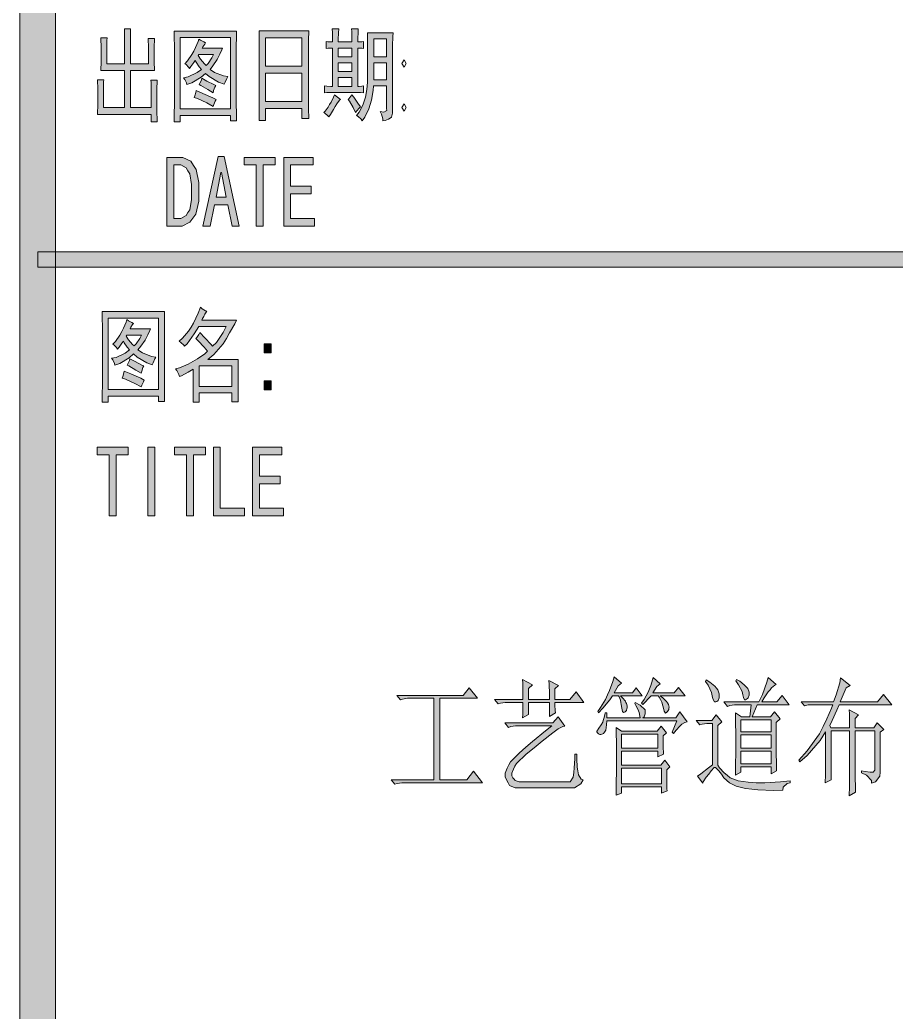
# Model space of a CAD drawing. Header units: millimetres. Extents: x 210 to 63265, y -7201 to 22496.
# Drawn here: x 60238 to 61464, y -5813 to -4425 of the extents above; entities that cross this region are included whole.
import ezdxf

# ---------------------------------------------------------------- set-up
doc = ezdxf.new("R2010")
doc.units = ezdxf.units.MM

msp = doc.modelspace()

# ---------------------------------------------------------------- hatches: boundary and pattern name
h = msp.add_hatch(color=0)
h.dxf.hatch_style = 2
h.paths.add_polyline_path([(60288.1, -6701.3), (60238.2, -6701.3), (60238.2, 21996), (60288.1, 21996)])
h = msp.add_hatch(color=0)
h.dxf.hatch_style = 2
h.paths.add_polyline_path([(60360.2, -4450.1), (60360, -4453.7), (60359.8, -4460.5), (60359.8, -4463.6), (60359.8, -4486.1), (60384.7, -4486.1), (60384.7, -4453), (60384.7, -4449.1), (60384.5, -4441.2), (60384.3, -4437.1), (60393.1, -4437.1), (60392.9, -4440.5), (60392.7, -4448.4), (60392.7, -4453), (60392.7, -4486.1), (60418.1, -4486.1), (60418.1, -4465.3), (60418.1, -4460.9), (60417.8, -4453.5), (60417.6, -4450.7), (60426.5, -4450.7), (60426.3, -4453.5), (60426, -4461.1), (60426, -4465.9), (60426, -4481.1), (60426, -4485.6), (60426.3, -4492.9), (60426.5, -4495.8), (60392.7, -4495.8), (60392.7, -4547.5), (60421.9, -4547.5), (60421.9, -4523.8), (60421.9, -4519.7), (60421.7, -4512.4), (60421.3, -4509.2), (60430.3, -4509.2), (60430.1, -4512.4), (60429.9, -4519.4), (60429.9, -4523.3), (60429.9, -4548.7), (60429.9, -4554.3), (60430.1, -4563.6), (60430.3, -4567.3), (60421.9, -4567.3), (60421.9, -4557.1), (60346.7, -4557.1), (60346.9, -4553.7), (60347.1, -4545.5), (60347.1, -4540.8), (60347.1, -4523.8), (60347.1, -4519), (60346.9, -4511.5), (60346.7, -4508.6), (60355.5, -4508.6), (60355.3, -4511.5), (60355.1, -4519), (60355.1, -4523.8), (60355.1, -4547.5), (60384.7, -4547.5), (60384.7, -4495.8), (60351.4, -4495.8), (60351.6, -4492.9), (60351.7, -4485.9), (60351.7, -4481.6), (60351.7, -4464.3), (60351.7, -4460.5), (60351.6, -4453.5), (60351.4, -4450.1)])
h = msp.add_hatch(color=0)
h.paths.add_polyline_path([(60541.4, -4440.5), (60541.2, -4447.6), (60540.8, -4463), (60540.8, -4471.4), (60540.8, -4531.7), (60540.8, -4540.5), (60541.2, -4557.7), (60541.4, -4566.1), (60533, -4566.1), (60533, -4558.7), (60462.3, -4558.7), (60462.3, -4567.3), (60453.9, -4567.3), (60454.1, -4558.6), (60454.4, -4540.5), (60454.4, -4531.2), (60454.4, -4471.4), (60454.4, -4463.4), (60454.1, -4447.8), (60453.9, -4440.5)])
h.paths.add_polyline_path([(60533, -4549.2), (60533, -4449.6), (60462.3, -4449.6), (60462.3, -4549.2)])
h = msp.add_hatch(color=0)
h.paths.add_polyline_path([(60642.3, -4439.9), (60642.1, -4453.7), (60641.9, -4484.5), (60641.9, -4501.3), (60641.9, -4518.3), (60642.1, -4548.9), (60642.3, -4562.7), (60632.6, -4562.7), (60632.6, -4548.7), (60581.8, -4548.7), (60581.8, -4565.5), (60572.7, -4565.5), (60572.9, -4552.6), (60573, -4522.2), (60573, -4504.7), (60573, -4487.4), (60572.9, -4455), (60572.7, -4439.9)])
h.paths.add_polyline_path([(60632.6, -4539.1), (60632.6, -4499.2), (60581.8, -4499.2), (60581.8, -4539.1)])
h.paths.add_polyline_path([(60632.6, -4489.5), (60632.6, -4450.1), (60581.8, -4450.1), (60581.8, -4489.5)])
h = msp.add_hatch(color=0)
h.paths.add_polyline_path([(60675.5, -4455.7), (60675.5, -4451.6), (60675.4, -4442.3), (60675.2, -4437.1), (60684.1, -4437.1), (60684, -4442.8), (60683.6, -4452.1), (60683.6, -4455.7), (60702.7, -4455.7), (60702.7, -4450.3), (60702.4, -4441.2), (60702.2, -4437.1), (60711.5, -4437.1), (60711.3, -4441.9), (60711.1, -4451.2), (60711.1, -4455.7), (60712.6, -4455.7), (60716.3, -4455.5), (60718.7, -4455.2), (60718.7, -4464.8), (60716.5, -4464.5), (60712.8, -4464.3), (60711.1, -4464.3), (60711.1, -4517.8), (60712.8, -4517.8), (60716.5, -4517.4), (60718.7, -4517), (60718.7, -4526.7), (60714.7, -4526.4), (60706.9, -4526.2), (60703.1, -4526.2), (60680.2, -4526.2), (60675.7, -4526.2), (60667.7, -4526.4), (60664.3, -4526.7), (60664.3, -4517), (60667.3, -4517.4), (60673, -4517.8), (60675.5, -4517.8), (60675.5, -4464.3), (60673.8, -4464.3), (60669.3, -4464.5), (60666.8, -4464.8), (60666.8, -4455.2), (60669.1, -4455.5), (60673.6, -4455.7)])
h.paths.add_polyline_path([(60702.7, -4476.6), (60702.7, -4464.3), (60683.6, -4464.3), (60683.6, -4476.6)])
h.paths.add_polyline_path([(60702.7, -4517.8), (60702.7, -4505.2), (60683.6, -4505.2), (60683.6, -4517.8)])
h.paths.add_polyline_path([(60702.7, -4496.8), (60702.7, -4485), (60683.6, -4485), (60683.6, -4496.8)])
h = msp.add_hatch(color=0)
h.paths.add_polyline_path([(60497.9, -4456.9), (60496.7, -4458.6), (60494.3, -4462.3), (60493.3, -4464.3), (60521.5, -4464.3), (60520.6, -4466.8), (60517.9, -4472.9), (60516, -4476.6), (60514.2, -4480.2), (60508.3, -4489), (60504.2, -4494), (60510.6, -4498.3), (60522.9, -4503.3), (60529, -4504.2), (60527.6, -4506.7), (60525.1, -4512), (60524, -4514.9), (60516.2, -4511.9), (60503.1, -4504.2), (60497.9, -4499.7), (60491.6, -4505.1), (60478.6, -4512.9), (60471.6, -4515.4), (60471.1, -4512.9), (60468.7, -4508.1), (60467, -4505.8), (60473.8, -4504.5), (60486.3, -4498.6), (60492, -4494), (60489, -4490.4), (60484.8, -4484.1), (60483.4, -4481.6), (60481.6, -4484.5), (60477.5, -4490), (60475.5, -4492.9), (60473.9, -4490.8), (60470.9, -4487.4), (60469.1, -4486.1), (60472.7, -4482.2), (60478.8, -4473.4), (60481.4, -4468.4), (60484, -4463.6), (60487.5, -4455.2), (60488.6, -4451.8), (60490.7, -4453.2), (60495.4, -4455.7)])
h.paths.add_polyline_path([(60487.7, -4474.8), (60490.9, -4479.7), (60496.3, -4486.5), (60498.6, -4488.4), (60501.5, -4485.6), (60506.5, -4478.1), (60508.8, -4473.2), (60488.6, -4473.2)])
h = msp.add_hatch(color=0)
h.paths.add_polyline_path([(60742.3, -4553.2), (60747.3, -4554.1), (60751.6, -4551.8), (60751.2, -4548.7), (60751.2, -4517), (60732.6, -4517), (60732.3, -4523.8), (60729.9, -4536.9), (60728, -4543), (60726.2, -4549.2), (60720.6, -4560.7), (60717, -4566.1), (60715.6, -4563.6), (60711.5, -4560), (60709, -4558.7), (60712.6, -4554.1), (60717.9, -4543.9), (60719.7, -4538.5), (60721.5, -4533.1), (60723.7, -4522.4), (60724, -4517), (60724.4, -4511.9), (60724.6, -4494.3), (60724.6, -4482.2), (60724.6, -4469.8), (60724.4, -4450.1), (60724.2, -4442.8), (60760.2, -4442.8), (60759.8, -4448.2), (60759.6, -4461.1), (60759.6, -4468.7), (60759.6, -4551.4), (60759.6, -4555.3), (60757.8, -4560.7), (60755.9, -4562.1), (60753.9, -4563.6), (60748.9, -4565.5), (60745.7, -4566.1), (60745.7, -4563), (60744.1, -4556.6)])
h.paths.add_polyline_path([(60751.2, -4476.6), (60751.2, -4451.2), (60733.1, -4451.2), (60733.1, -4476.6)])
h.paths.add_polyline_path([(60751.2, -4508.6), (60751.2, -4485), (60733.1, -4485), (60733.1, -4508.6)])
h = msp.add_hatch(color=0)
h.dxf.hatch_style = 2
h.paths.add_polyline_path([(60492.7, -4506.5), (60499.9, -4510.4), (60509.7, -4515.4), (60512.2, -4516.5), (60511.1, -4518.8), (60509.2, -4523.8), (60508.5, -4526.7), (60501.3, -4522.2), (60491.5, -4516.5), (60489, -4515.4), (60490, -4513.5), (60492, -4509)])
h = msp.add_hatch(color=0)
h.dxf.hatch_style = 2
h.paths.add_polyline_path([(60484.8, -4523.8), (60494, -4527.6), (60507.9, -4533.7), (60512.6, -4536.2), (60511.5, -4538.5), (60509.5, -4543.3), (60508.5, -4545.9), (60499.7, -4541), (60486.5, -4534.9), (60481.8, -4533.5), (60482.7, -4531.2), (60484.1, -4526.4)])
h = msp.add_hatch(color=0)
h.dxf.hatch_style = 2
h.paths.add_polyline_path([(60686.6, -4536.2), (60685.2, -4537.1), (60681.4, -4542.1), (60679.3, -4546.2), (60677, -4550.1), (60672.7, -4557.3), (60670.5, -4560.5), (60668.4, -4558.6), (60664.8, -4555.3), (60663.4, -4554.3), (60665.3, -4552.3), (60669.3, -4546.7), (60671.4, -4543.3), (60673.6, -4539.8), (60677, -4533), (60678.2, -4529.6)])
h = msp.add_hatch(color=0)
h.dxf.hatch_style = 2
h.paths.add_polyline_path([(60707.7, -4554.3), (60704.3, -4547.5), (60699.2, -4538.5), (60697.2, -4536.2), (60698.4, -4535.1), (60701.1, -4531.7), (60702.7, -4529.6), (60705.2, -4533), (60711.1, -4541.4), (60714.5, -4546.4), (60712.8, -4548.2), (60709.4, -4552.1)])
h = msp.add_hatch(color=0)
h.paths.add_polyline_path([(60488.4, -4665.5), (60488.4, -4678.4), (60484.3, -4696.8), (60480.2, -4702.4), (60476.1, -4707.7), (60465, -4713.3), (60458, -4713.3), (60443.7, -4713.3), (60443.7, -4617.1), (60458, -4617.1), (60465.9, -4617.1), (60477.3, -4622.6), (60481.1, -4628.3), (60484.8, -4633.9), (60488.4, -4652.5)])
h.paths.add_polyline_path([(60478.4, -4665.5), (60478.4, -4655), (60475.9, -4640.3), (60473.2, -4636.2), (60470.7, -4631.9), (60463.2, -4627.8), (60458, -4627.8), (60453.4, -4627.8), (60453.4, -4702.6), (60458, -4702.6), (60463.2, -4702.6), (60470.7, -4698.4), (60473.2, -4694.5), (60475.9, -4690.4), (60478.4, -4675.9)])
h = msp.add_hatch(color=0)
h.paths.add_polyline_path([(60545.1, -4713.3), (60534.9, -4713.3), (60529, -4683.4), (60510.4, -4683.4), (60504.5, -4713.3), (60494.3, -4713.3), (60515.4, -4616), (60524, -4616)])
h.paths.add_polyline_path([(60526.9, -4672.7), (60520.1, -4638.3), (60519.4, -4638.3), (60512.6, -4672.7)])
h = msp.add_hatch(color=0)
h.dxf.hatch_style = 2
h.paths.add_polyline_path([(60595.4, -4627.8), (60578.4, -4627.8), (60578.4, -4713.3), (60568.7, -4713.3), (60568.7, -4627.8), (60551.8, -4627.8), (60551.8, -4617.1), (60595.4, -4617.1)])
h = msp.add_hatch(color=0)
h.dxf.hatch_style = 2
h.paths.add_polyline_path([(60650.1, -4713.3), (60607.2, -4713.3), (60607.2, -4617.1), (60648.2, -4617.1), (60648.2, -4627.8), (60616.9, -4627.8), (60616.9, -4657.5), (60645.7, -4657.5), (60645.7, -4668.2), (60616.9, -4668.2), (60616.9, -4702.6), (60650.1, -4702.6)])
h = msp.add_hatch(color=0)
h.dxf.hatch_style = 2
h.paths.add_polyline_path([(62765, -4749.4), (62765, -4770.9), (60263.2, -4770.9), (60263.2, -4749.4)])
h = msp.add_hatch(color=0)
h.paths.add_polyline_path([(60499.7, -4832.4), (60498.8, -4833.9), (60497, -4836.7), (60496.1, -4838.2), (60495.4, -4839.6), (60493.6, -4842.8), (60492.5, -4844.8), (60541.2, -4844.8), (60538.7, -4850), (60531.5, -4862.7), (60527.1, -4870.5), (60522.4, -4878.2), (60509.5, -4893.1), (60501.1, -4900.1), (60543.7, -4900.1), (60543.5, -4904.4), (60543.3, -4912.9), (60543.3, -4917.6), (60543.3, -4940.7), (60543.3, -4945.3), (60543.5, -4954.6), (60543.7, -4959.1), (60534.8, -4959.1), (60534.8, -4946.8), (60488.8, -4946.8), (60488.8, -4959.8), (60480.4, -4959.8), (60480.6, -4955.9), (60480.7, -4946.8), (60480.7, -4941.7), (60480.7, -4913.5), (60473.8, -4917.6), (60464.1, -4922.6), (60461.4, -4923.7), (60460.5, -4920.8), (60457.8, -4915.4), (60455.9, -4912.9), (60461.4, -4911.5), (60473.4, -4906.5), (60480.2, -4902.9), (60486.8, -4899.2), (60497, -4891.8), (60500.6, -4888.3), (60495.9, -4882.5), (60487.7, -4873.9), (60484.1, -4870.7), (60485.6, -4869.1), (60488.6, -4864.8), (60490, -4862.3), (60496.8, -4869.6), (60505.6, -4879.1), (60507.7, -4881.5), (60513.1, -4876.1), (60522.6, -4862.3), (60526.9, -4853.9), (60488.4, -4853.9), (60482, -4864.1), (60472.1, -4877.9), (60468.6, -4881.5), (60467.3, -4879.8), (60463.4, -4876.1), (60460.9, -4874.1), (60465.7, -4870), (60474.1, -4860.2), (60477.7, -4854.8), (60481.1, -4849.3), (60487.5, -4835.3), (60490.6, -4826.9), (60493.3, -4828.9), (60497.9, -4831.7)])
h.paths.add_polyline_path([(60534.8, -4937.8), (60534.8, -4909), (60488.8, -4909), (60488.8, -4937.8)])
h = msp.add_hatch(color=0)
h.paths.add_polyline_path([(60440.7, -4833), (60440.5, -4840.1), (60440.3, -4855.5), (60440.3, -4864.1), (60440.3, -4924.2), (60440.3, -4933), (60440.5, -4950.1), (60440.7, -4958.6), (60432.3, -4958.6), (60432.3, -4951.2), (60361.8, -4951.2), (60361.8, -4959.8), (60353.2, -4959.8), (60353.4, -4951), (60353.7, -4933), (60353.7, -4923.7), (60353.7, -4864.1), (60353.7, -4855.9), (60353.4, -4840.3), (60353.2, -4833)])
h.paths.add_polyline_path([(60432.3, -4941.7), (60432.3, -4842.1), (60361.8, -4842.1), (60361.8, -4941.7)])
h = msp.add_hatch(color=0)
h.paths.add_polyline_path([(60397.2, -4849.4), (60395.9, -4851), (60393.6, -4854.8), (60392.5, -4856.8), (60420.8, -4856.8), (60419.9, -4859.3), (60417.2, -4865.4), (60415.3, -4869.1), (60413.5, -4872.7), (60407.6, -4881.5), (60403.4, -4886.5), (60409.9, -4890.8), (60422.2, -4895.8), (60428.5, -4896.7), (60426.9, -4899.2), (60424.4, -4904.5), (60423.3, -4907.4), (60415.6, -4904.4), (60402.4, -4896.7), (60397.2, -4892.2), (60391.1, -4897.6), (60377.9, -4905.4), (60370.9, -4907.9), (60370.4, -4905.4), (60368, -4900.6), (60366.2, -4898.3), (60373, -4897), (60385.6, -4891.1), (60391.3, -4886.5), (60388.2, -4882.9), (60384.1, -4876.6), (60382.9, -4874.1), (60380.9, -4877), (60377, -4882.5), (60374.8, -4885.4), (60373.2, -4883.2), (60370.2, -4879.8), (60368.4, -4878.6), (60372, -4874.7), (60378.2, -4865.9), (60380.7, -4860.9), (60383.2, -4856.1), (60386.8, -4847.6), (60387.9, -4844.2), (60390, -4845.7), (60394.7, -4848.2)])
h.paths.add_polyline_path([(60387, -4867.3), (60390.2, -4872.2), (60395.8, -4879), (60398.1, -4880.9), (60400.8, -4878.1), (60405.8, -4870.5), (60408.1, -4865.7), (60387.9, -4865.7)])
h = msp.add_hatch(color=0)
h.dxf.hatch_style = 2
h.paths.add_polyline_path([(60589.7, -4890.4), (60580, -4890.4), (60580, -4878.1), (60589.7, -4878.1)])
h = msp.add_hatch(color=0)
h.dxf.hatch_style = 2
h.paths.add_polyline_path([(60392, -4899), (60399.3, -4902.9), (60409, -4907.9), (60411.5, -4909), (60410.4, -4911.3), (60408.6, -4916.3), (60407.7, -4919.2), (60400.6, -4914.7), (60390.7, -4909), (60388.2, -4907.9), (60389.3, -4906), (60391.3, -4901.5)])
h = msp.add_hatch(color=0)
h.dxf.hatch_style = 2
h.paths.add_polyline_path([(60384.1, -4916.3), (60393.4, -4920.1), (60407.2, -4926.2), (60411.9, -4928.7), (60411, -4931), (60408.8, -4935.8), (60407.7, -4938.3), (60399, -4933.5), (60385.7, -4927.4), (60381.1, -4926), (60382, -4923.7), (60383.4, -4918.8)])
h = msp.add_hatch(color=0)
h.dxf.hatch_style = 2
h.paths.add_polyline_path([(60589.7, -4942.3), (60580, -4942.3), (60580, -4929.9), (60589.7, -4929.9)])
h = msp.add_hatch(color=0)
h.dxf.hatch_style = 2
h.paths.add_polyline_path([(60389.7, -5033.3), (60372.9, -5033.3), (60372.9, -5118.8), (60363, -5118.8), (60363, -5033.3), (60346.2, -5033.3), (60346.2, -5022.6), (60389.7, -5022.6)])
h = msp.add_hatch(color=0)
h.dxf.hatch_style = 2
h.paths.add_polyline_path([(60426.9, -5118.8), (60417.2, -5118.8), (60417.2, -5022.6), (60426.9, -5022.6)])
h = msp.add_hatch(color=0)
h.dxf.hatch_style = 2
h.paths.add_polyline_path([(60497.7, -5033.3), (60480.9, -5033.3), (60480.9, -5118.8), (60471.2, -5118.8), (60471.2, -5033.3), (60454.3, -5033.3), (60454.3, -5022.6), (60497.7, -5022.6)])
h = msp.add_hatch(color=0)
h.dxf.hatch_style = 2
h.paths.add_polyline_path([(60552.6, -5118.8), (60508.8, -5118.8), (60508.8, -5022.6), (60518.5, -5022.6), (60518.5, -5108.1), (60552.6, -5108.1)])
h = msp.add_hatch(color=0)
h.dxf.hatch_style = 2
h.paths.add_polyline_path([(60606.7, -5118.8), (60563.7, -5118.8), (60563.7, -5022.6), (60604.7, -5022.6), (60604.7, -5033.3), (60573.4, -5033.3), (60573.4, -5063), (60602.2, -5063), (60602.2, -5073.8), (60573.4, -5073.8), (60573.4, -5108.1), (60606.7, -5108.1)])
h = msp.add_hatch(color=0)
h.dxf.hatch_style = 2
h.paths.add_polyline_path([(61069.3, -5344.1), (61079.8, -5353), (61074.8, -5356.6), (61069.3, -5366.3), (61094.9, -5366.3), (61100.4, -5359.3), (61108.8, -5370.5), (61078.2, -5370.5), (61081.3, -5373.4), (61085.2, -5377.9), (61085.9, -5379.7), (61086.8, -5381.3), (61087.7, -5384.5), (61087.7, -5385.9), (61087.7, -5387), (61087.2, -5389), (61086.8, -5390), (61086.5, -5391.1), (61084.9, -5392.7), (61083.8, -5393.3), (61082.7, -5393.8), (61081.1, -5392.2), (61080.7, -5390), (61080.2, -5387.9), (61079.3, -5382.7), (61078.8, -5379.7), (61078.2, -5376.5), (61076.4, -5372), (61075.4, -5370.5), (61067, -5370.5), (61063.4, -5376.1), (61053.5, -5387.9), (61047.5, -5394.3), (61046.4, -5392.2), (61050.1, -5387), (61057.1, -5375.4), (61060, -5369.1), (61062.8, -5362.9), (61067.5, -5350.3)])
h = msp.add_hatch(color=0)
h.dxf.hatch_style = 2
h.paths.add_polyline_path([(61124, -5344.8), (61134, -5353.7), (61129, -5357.3), (61123.3, -5366.3), (61153.5, -5366.3), (61159.6, -5358.7), (61168.6, -5370.5), (61134, -5370.5), (61137.6, -5373.4), (61142.6, -5378.2), (61144.1, -5380.4), (61145.5, -5382.4), (61146.4, -5386.3), (61146, -5387.9), (61145.7, -5389.7), (61143.9, -5392.6), (61142.6, -5393.6), (61141.4, -5394.7), (61139.2, -5391.8), (61138.5, -5387.9), (61137.6, -5384.5), (61136, -5379.3), (61135.1, -5377.5), (61134.2, -5375.7), (61132.3, -5372.3), (61131.2, -5370.5), (61121.2, -5370.5), (61118.1, -5373.6), (61112.2, -5379.7), (61109.4, -5382.4), (61107.8, -5380.9), (61111.3, -5375.4), (61116.9, -5365.4), (61118.7, -5360.7), (61120.5, -5356.2), (61123.1, -5348.2)])
h = msp.add_hatch(color=0)
h.paths.add_polyline_path([(61259.1, -5399.9), (61260.9, -5383.1), (61241.2, -5383.1), (61237.6, -5383.1), (61231, -5384.1), (61227.8, -5385.2), (61222.8, -5379), (61272, -5379), (61276.8, -5368.6), (61283.1, -5351.4), (61284.9, -5344.8), (61295.9, -5354.6), (61294, -5355.5), (61289.7, -5359.5), (61287.4, -5362.1), (61285, -5365), (61279.3, -5373.4), (61275.9, -5379), (61297, -5379), (61304.4, -5369.8), (61314.4, -5383.1), (61269.6, -5383.1), (61262.5, -5399.9), (61288.3, -5399.9), (61293.8, -5392.9), (61301.5, -5402.8), (61295.9, -5407.6), (61295.9, -5439.1), (61295.9, -5448.9), (61296.3, -5467), (61296.5, -5475.4), (61288.8, -5479.5), (61288.8, -5469.8), (61246.8, -5469.8), (61246.8, -5477.5), (61239.1, -5481.6), (61239.2, -5469.5), (61239.6, -5446.9), (61239.6, -5436.6), (61239.6, -5426.4), (61239.2, -5405.3), (61239.1, -5394.3), (61247.5, -5399.9)])
h.paths.add_polyline_path([(61246.8, -5425.1), (61246.8, -5443.9), (61288.8, -5443.9), (61288.8, -5425.1)])
h.paths.add_polyline_path([(61246.8, -5448), (61246.8, -5465.5), (61288.8, -5465.5), (61288.8, -5448)])
h.paths.add_polyline_path([(61246.8, -5404.2), (61246.8, -5420.8), (61288.8, -5420.8), (61288.8, -5404.2)])
h = msp.add_hatch(color=0)
h.dxf.hatch_style = 2
h.paths.add_polyline_path([(60986.6, -5379.7), (60986.6, -5383.4), (60986.8, -5390.8), (60987.2, -5394.3), (60978.8, -5399.2), (60978.8, -5379.7), (60949.6, -5379.7), (60949.6, -5396.5), (60941.4, -5401.3), (60941.6, -5397), (60941.9, -5386.3), (60941.9, -5379.7), (60920.6, -5379.7), (60917.1, -5379.7), (60910.3, -5380.7), (60907.2, -5381.8), (60902.2, -5375.4), (60941.9, -5375.4), (60941.9, -5366.8), (60941.6, -5352.8), (60941.4, -5347.5), (60955.3, -5355.2), (60949.6, -5360.2), (60949.6, -5375.4), (60978.8, -5375.4), (60978.8, -5367.9), (60978.4, -5354.4), (60978.2, -5348.9), (60991.6, -5355.9), (60986.6, -5360.9), (60986.6, -5375.4), (61007.2, -5375.4), (61016.2, -5365), (61027.2, -5379.7)])
h = msp.add_hatch(color=0)
h.dxf.hatch_style = 2
h.paths.add_polyline_path([(61197.2, -5350.3), (61198.3, -5348.2), (61203.3, -5351.4), (61210.4, -5357.1), (61212.4, -5359.8), (61214.6, -5362.3), (61216.5, -5367.9), (61216.3, -5370.5), (61216.3, -5373.4), (61215.1, -5376.8), (61214.2, -5377.5), (61213.1, -5378.2), (61211.7, -5379), (61211.2, -5379), (61209.7, -5379), (61207.4, -5374.8), (61206.7, -5370.5), (61205.4, -5365.7), (61200.8, -5355.5)])
h = msp.add_hatch(color=0)
h.dxf.hatch_style = 2
h.paths.add_polyline_path([(61239.6, -5349.6), (61240.7, -5347.7), (61245, -5350), (61251.4, -5355), (61253.9, -5357.7), (61256.2, -5360.4), (61258.4, -5365.2), (61258.2, -5367.5), (61258.2, -5369.7), (61256.9, -5373.1), (61255.7, -5374.1), (61254.6, -5375.2), (61253.2, -5376.1), (61251.9, -5376.1), (61250.2, -5372.7), (61249.6, -5369.1), (61248.5, -5364.6), (61243.5, -5355)])
h = msp.add_hatch(color=0)
h.dxf.hatch_style = 2
h.paths.add_polyline_path([(61398.8, -5415.3), (61398.8, -5408.3), (61398.5, -5395.8), (61398.3, -5390.2), (61411, -5397.2), (61406.5, -5402), (61406.5, -5415.3), (61432.8, -5415.3), (61437.3, -5408.3), (61446.8, -5417.4), (61441.7, -5421.5), (61441.7, -5477.5), (61441.2, -5483.1), (61435.1, -5490.8), (61429.4, -5492.9), (61429.4, -5489), (61422.4, -5481.6), (61415.4, -5478.2), (61415.4, -5475.4), (61420.5, -5476.5), (61427.6, -5477.5), (61429.8, -5477.5), (61431.9, -5477.5), (61433.9, -5474.7), (61433.9, -5471.8), (61433.9, -5419.6), (61406.5, -5419.6), (61406.5, -5476.1), (61406.5, -5484.1), (61406.9, -5498.8), (61407.2, -5505.4), (61398.3, -5510.3), (61398.5, -5497.4), (61398.8, -5473.6), (61398.8, -5462.9), (61398.8, -5419.6), (61373.1, -5419.6), (61373.1, -5487.9), (61364.6, -5492.2), (61365, -5480.9), (61365.2, -5445.3), (61365.2, -5421), (61357.5, -5433.2), (61339.2, -5454.1), (61328.9, -5462.9), (61327.8, -5460.7), (61339.6, -5447.5), (61356.4, -5423.7), (61361.6, -5413.3), (61366.8, -5402.8), (61373.6, -5387.7), (61375.4, -5383.3), (61340.7, -5383.3), (61335.7, -5384.7), (61331.2, -5379.1), (61376.4, -5379.1), (61380, -5369.3), (61384.9, -5352.5), (61385.9, -5345.5), (61399.3, -5356.1), (61393.8, -5359.5), (61385.4, -5379.1), (61437.8, -5379.1), (61446.2, -5368.6), (61458, -5383.3), (61384.3, -5383.3), (61381.1, -5390.6), (61374.5, -5404.9), (61370.9, -5411.9), (61372.5, -5415.3)])
h = msp.add_hatch(color=0)
h.dxf.hatch_style = 2
h.paths.add_polyline_path([(60765.3, -5369.8), (60858, -5369.8), (60866.4, -5359.5), (60878.2, -5373.9), (60825.6, -5373.9), (60825.6, -5487.9), (60863.2, -5487.9), (60872.7, -5476.1), (60885.4, -5492.2), (60775.9, -5492.2), (60772.3, -5492.2), (60765.7, -5493.3), (60762.7, -5494.2), (60757.5, -5487.9), (60817.2, -5487.9), (60817.2, -5373.9), (60783.8, -5373.9), (60780.2, -5373.9), (60773.4, -5375), (60770.4, -5376.1)])
h = msp.add_hatch(color=0)
h.dxf.hatch_style = 2
h.paths.add_polyline_path([(61150.7, -5421.5), (61156.9, -5405.6), (61059.1, -5405.6), (61058.9, -5411.2), (61057.8, -5418.3), (61056.9, -5419.9), (61056.1, -5421.4), (61054.3, -5423.3), (61053.4, -5423.7), (61052.3, -5424), (61050.9, -5424.4), (61050.1, -5424.4), (61049.4, -5424.4), (61047.6, -5423.7), (61046.9, -5423), (61046, -5422.2), (61045.1, -5420.8), (61045.1, -5420.1), (61046.4, -5418.1), (61046.9, -5417.1), (61048.9, -5414.2), (61050.1, -5412.6), (61051.4, -5411.2), (61053.4, -5407.2), (61054.1, -5404.9), (61055, -5402.4), (61056.4, -5397.2), (61056.9, -5394.3), (61059.1, -5394.3), (61059.1, -5401.3), (61105.6, -5401.3), (61105.2, -5398.8), (61104.2, -5394), (61103.3, -5391.5), (61102.4, -5389.2), (61099.9, -5384), (61098.3, -5381.1), (61098.8, -5379.7), (61105.8, -5383.6), (61112.8, -5390.2), (61112.8, -5392.9), (61112.8, -5395.8), (61111.2, -5399.9), (61109.4, -5401.3), (61155.9, -5401.3), (61161.4, -5392.9), (61171.4, -5406.9), (61168.4, -5407.9), (61163.9, -5410.3), (61162.5, -5411.5), (61161.1, -5412.8), (61156.1, -5418.5), (61152.5, -5423)])
h = msp.add_hatch(color=0)
h.dxf.hatch_style = 2
h.paths.add_polyline_path([(60916.7, -5408.3), (60983.8, -5408.3), (60991.1, -5399.9), (61000.6, -5413.1), (60997.7, -5413.5), (60991.1, -5416.5), (60987.4, -5419.4), (60983.6, -5422.2), (60968.8, -5434.1), (60957.5, -5443.2), (60946.4, -5452.3), (60933, -5465.2), (60930.6, -5468.9), (60928.5, -5472.9), (60926.2, -5478.8), (60926.2, -5480.9), (60926.2, -5482.2), (60927.8, -5485.4), (60929.4, -5487.2), (60930.8, -5489), (60936.6, -5490.6), (60940.8, -5490.6), (61004.4, -5490.6), (61008.1, -5490.6), (61012.2, -5484.1), (61012.8, -5477.7), (61013.3, -5471.3), (61014.2, -5458.6), (61014.5, -5452.3), (61017.2, -5452.3), (61017.2, -5458.6), (61017.9, -5470.2), (61018.7, -5475.6), (61019.4, -5481.1), (61023.1, -5487.2), (61026.2, -5487.9), (61022.8, -5493.8), (61014, -5499.4), (61008.3, -5499), (60937.4, -5499), (60931, -5499), (60922.8, -5495.8), (60921, -5492.4), (60919.2, -5489), (60917.2, -5483.6), (60917.2, -5481.6), (60917.2, -5478.8), (60919.7, -5471.6), (60922.1, -5467.2), (60924.4, -5462.9), (60936.4, -5450.5), (60945.9, -5442.5), (60955.3, -5434.4), (60973.4, -5419.4), (60982.2, -5412.4), (60935.1, -5412.4), (60931.5, -5412.4), (60924.9, -5413.5), (60921.7, -5414.6)])
h = msp.add_hatch(color=0)
h.dxf.hatch_style = 2
h.paths.add_polyline_path([(61214.4, -5467.7), (61216.7, -5471.1), (61223.3, -5478.1), (61227.6, -5481.6), (61231.9, -5485), (61243, -5489.5), (61250, -5490.2), (61256.8, -5491.1), (61267.9, -5492), (61272, -5492), (61280, -5492), (61301.9, -5490.6), (61315.6, -5489.3), (61315.6, -5492), (61311.2, -5493.1), (61306, -5498.3), (61305.4, -5502.6), (61292.4, -5502.9), (61270.5, -5502.2), (61262, -5501.1), (61253.2, -5500.1), (61240, -5496.8), (61235.3, -5494.5), (61230.8, -5492.2), (61222.8, -5485), (61219.4, -5480.2), (61215.8, -5475.4), (61211.2, -5470.6), (61210.3, -5470.7), (61209.4, -5470.9), (61204.9, -5475.6), (61201.7, -5479.9), (61198.3, -5484.1), (61194, -5490.6), (61193.3, -5492.7), (61185.9, -5483.1), (61190.8, -5479.5), (61201.3, -5471.4), (61207.2, -5467), (61207.2, -5409), (61202.7, -5409), (61199.2, -5409), (61192.4, -5410.1), (61189.3, -5411.2), (61184.3, -5404.9), (61206.1, -5404.9), (61212.2, -5397.2), (61220.1, -5406.9), (61214.4, -5411.9)])
h = msp.add_hatch(color=0)
h.paths.add_polyline_path([(61143, -5473.9), (61143, -5477.7), (61143, -5485.6), (61143, -5489.5), (61143, -5493.6), (61143.2, -5500.4), (61143.5, -5503.3), (61135.7, -5506.7), (61135.7, -5497.6), (61079.8, -5497.6), (61079.8, -5506.7), (61072, -5509.5), (61072.3, -5497.6), (61072.5, -5470.4), (61072.5, -5455), (61072.5, -5439.6), (61072.3, -5419.4), (61072, -5414.6), (61079.8, -5420.1), (61129.6, -5420.1), (61135.1, -5413.1), (61142.5, -5422.2), (61138, -5426.4), (61138, -5440.3), (61138, -5443.5), (61138.2, -5449.4), (61138.5, -5452.1), (61130.6, -5455.7), (61130.6, -5448), (61079.8, -5448), (61079.8, -5467.5), (61134.6, -5467.5), (61140.1, -5460.5), (61147.5, -5469.7)])
h.paths.add_polyline_path([(61079.8, -5471.8), (61079.8, -5493.4), (61135.7, -5493.4), (61135.7, -5471.8)])
h.paths.add_polyline_path([(61079.8, -5424.2), (61079.8, -5443.9), (61130.6, -5443.9), (61130.6, -5424.2)])

# ---------------------------------------------------------------- linework, layer by layer
at = {"color": 0, "lineweight": 0}
for points in [[(60288.1, -6701.3), (60238.2, -6701.3), (60238.2, 21996), (60288.1, 21996)], [(60360.2, -4450.1), (60360, -4453.7), (60359.8, -4460.5), (60359.8, -4463.6), (60359.8, -4486.1), (60384.7, -4486.1), (60384.7, -4453), (60384.7, -4449.1), (60384.5, -4441.2), (60384.3, -4437.1), (60393.1, -4437.1), (60392.9, -4440.5), (60392.7, -4448.4), (60392.7, -4453), (60392.7, -4486.1), (60418.1, -4486.1), (60418.1, -4465.3), (60418.1, -4460.9), (60417.8, -4453.5), (60417.6, -4450.7), (60426.5, -4450.7), (60426.3, -4453.5), (60426, -4461.1), (60426, -4465.9), (60426, -4481.1), (60426, -4485.6), (60426.3, -4492.9), (60426.5, -4495.8), (60392.7, -4495.8), (60392.7, -4547.5), (60421.9, -4547.5), (60421.9, -4523.8), (60421.9, -4519.7), (60421.7, -4512.4), (60421.3, -4509.2), (60430.3, -4509.2), (60430.1, -4512.4), (60429.9, -4519.4), (60429.9, -4523.3), (60429.9, -4548.7), (60429.9, -4554.3), (60430.1, -4563.6), (60430.3, -4567.3), (60421.9, -4567.3), (60421.9, -4557.1), (60346.7, -4557.1), (60346.9, -4553.7), (60347.1, -4545.5), (60347.1, -4540.8), (60347.1, -4523.8), (60347.1, -4519), (60346.9, -4511.5), (60346.7, -4508.6), (60355.5, -4508.6), (60355.3, -4511.5), (60355.1, -4519), (60355.1, -4523.8), (60355.1, -4547.5), (60384.7, -4547.5), (60384.7, -4495.8), (60351.4, -4495.8), (60351.6, -4492.9), (60351.7, -4485.9), (60351.7, -4481.6), (60351.7, -4464.3), (60351.7, -4460.5), (60351.6, -4453.5), (60351.4, -4450.1)], [(60541.4, -4440.5), (60541.2, -4447.6), (60540.8, -4463), (60540.8, -4471.4), (60540.8, -4531.7), (60540.8, -4540.5), (60541.2, -4557.7), (60541.4, -4566.1), (60533, -4566.1), (60533, -4558.7), (60462.3, -4558.7), (60462.3, -4567.3), (60453.9, -4567.3), (60454.1, -4558.6), (60454.4, -4540.5), (60454.4, -4531.2), (60454.4, -4471.4), (60454.4, -4463.4), (60454.1, -4447.8), (60453.9, -4440.5)], [(60642.3, -4439.9), (60642.1, -4453.7), (60641.9, -4484.5), (60641.9, -4501.3), (60641.9, -4518.3), (60642.1, -4548.9), (60642.3, -4562.7), (60632.6, -4562.7), (60632.6, -4548.7), (60581.8, -4548.7), (60581.8, -4565.5), (60572.7, -4565.5), (60572.9, -4552.6), (60573, -4522.2), (60573, -4504.7), (60573, -4487.4), (60572.9, -4455), (60572.7, -4439.9)], [(60675.5, -4455.7), (60675.5, -4451.6), (60675.4, -4442.3), (60675.2, -4437.1), (60684.1, -4437.1), (60684, -4442.8), (60683.6, -4452.1), (60683.6, -4455.7), (60702.7, -4455.7), (60702.7, -4450.3), (60702.4, -4441.2), (60702.2, -4437.1), (60711.5, -4437.1), (60711.3, -4441.9), (60711.1, -4451.2), (60711.1, -4455.7), (60712.6, -4455.7), (60716.3, -4455.5), (60718.7, -4455.2), (60718.7, -4464.8), (60716.5, -4464.5), (60712.8, -4464.3), (60711.1, -4464.3), (60711.1, -4517.8), (60712.8, -4517.8), (60716.5, -4517.4), (60718.7, -4517), (60718.7, -4526.7), (60714.7, -4526.4), (60706.9, -4526.2), (60703.1, -4526.2), (60680.2, -4526.2), (60675.7, -4526.2), (60667.7, -4526.4), (60664.3, -4526.7), (60664.3, -4517), (60667.3, -4517.4), (60673, -4517.8), (60675.5, -4517.8), (60675.5, -4464.3), (60673.8, -4464.3), (60669.3, -4464.5), (60666.8, -4464.8), (60666.8, -4455.2), (60669.1, -4455.5), (60673.6, -4455.7)], [(60533, -4549.2), (60533, -4449.6), (60462.3, -4449.6), (60462.3, -4549.2)], [(60497.9, -4456.9), (60496.7, -4458.6), (60494.3, -4462.3), (60493.3, -4464.3), (60521.5, -4464.3), (60520.6, -4466.8), (60517.9, -4472.9), (60516, -4476.6), (60514.2, -4480.2), (60508.3, -4489), (60504.2, -4494), (60510.6, -4498.3), (60522.9, -4503.3), (60529, -4504.2), (60527.6, -4506.7), (60525.1, -4512), (60524, -4514.9), (60516.2, -4511.9), (60503.1, -4504.2), (60497.9, -4499.7), (60491.6, -4505.1), (60478.6, -4512.9), (60471.6, -4515.4), (60471.1, -4512.9), (60468.7, -4508.1), (60467, -4505.8), (60473.8, -4504.5), (60486.3, -4498.6), (60492, -4494), (60489, -4490.4), (60484.8, -4484.1), (60483.4, -4481.6), (60481.6, -4484.5), (60477.5, -4490), (60475.5, -4492.9), (60473.9, -4490.8), (60470.9, -4487.4), (60469.1, -4486.1), (60472.7, -4482.2), (60478.8, -4473.4), (60481.4, -4468.4), (60484, -4463.6), (60487.5, -4455.2), (60488.6, -4451.8), (60490.7, -4453.2), (60495.4, -4455.7)], [(60632.6, -4489.5), (60632.6, -4450.1), (60581.8, -4450.1), (60581.8, -4489.5)], [(60742.3, -4553.2), (60747.3, -4554.1), (60751.6, -4551.8), (60751.2, -4548.7), (60751.2, -4517), (60732.6, -4517), (60732.3, -4523.8), (60729.9, -4536.9), (60728, -4543), (60726.2, -4549.2), (60720.6, -4560.7), (60717, -4566.1), (60715.6, -4563.6), (60711.5, -4560), (60709, -4558.7), (60712.6, -4554.1), (60717.9, -4543.9), (60719.7, -4538.5), (60721.5, -4533.1), (60723.7, -4522.4), (60724, -4517), (60724.4, -4511.9), (60724.6, -4494.3), (60724.6, -4482.2), (60724.6, -4469.8), (60724.4, -4450.1), (60724.2, -4442.8), (60760.2, -4442.8), (60759.8, -4448.2), (60759.6, -4461.1), (60759.6, -4468.7), (60759.6, -4551.4), (60759.6, -4555.3), (60757.8, -4560.7), (60755.9, -4562.1), (60753.9, -4563.6), (60748.9, -4565.5), (60745.7, -4566.1), (60745.7, -4563), (60744.1, -4556.6)], [(60751.2, -4476.6), (60751.2, -4451.2), (60733.1, -4451.2), (60733.1, -4476.6)], [(60702.7, -4476.6), (60702.7, -4464.3), (60683.6, -4464.3), (60683.6, -4476.6)], [(60487.7, -4474.8), (60490.9, -4479.7), (60496.3, -4486.5), (60498.6, -4488.4), (60501.5, -4485.6), (60506.5, -4478.1), (60508.8, -4473.2), (60488.6, -4473.2)], [(60775.5, -4480.6), (60772.3, -4485.7), (60775.5, -4490.9), (60778.6, -4485.7)], [(60702.7, -4496.8), (60702.7, -4485), (60683.6, -4485), (60683.6, -4496.8)], [(60751.2, -4508.6), (60751.2, -4485), (60733.1, -4485), (60733.1, -4508.6)], [(60492.7, -4506.5), (60499.9, -4510.4), (60509.7, -4515.4), (60512.2, -4516.5), (60511.1, -4518.8), (60509.2, -4523.8), (60508.5, -4526.7), (60501.3, -4522.2), (60491.5, -4516.5), (60489, -4515.4), (60490, -4513.5), (60492, -4509)], [(60632.6, -4539.1), (60632.6, -4499.2), (60581.8, -4499.2), (60581.8, -4539.1)], [(60702.7, -4517.8), (60702.7, -4505.2), (60683.6, -4505.2), (60683.6, -4517.8)], [(60484.8, -4523.8), (60494, -4527.6), (60507.9, -4533.7), (60512.6, -4536.2), (60511.5, -4538.5), (60509.5, -4543.3), (60508.5, -4545.9), (60499.7, -4541), (60486.5, -4534.9), (60481.8, -4533.5), (60482.7, -4531.2), (60484.1, -4526.4)], [(60686.6, -4536.2), (60685.2, -4537.1), (60681.4, -4542.1), (60679.3, -4546.2), (60677, -4550.1), (60672.7, -4557.3), (60670.5, -4560.5), (60668.4, -4558.6), (60664.8, -4555.3), (60663.4, -4554.3), (60665.3, -4552.3), (60669.3, -4546.7), (60671.4, -4543.3), (60673.6, -4539.8), (60677, -4533), (60678.2, -4529.6)], [(60707.7, -4554.3), (60704.3, -4547.5), (60699.2, -4538.5), (60697.2, -4536.2), (60698.4, -4535.1), (60701.1, -4531.7), (60702.7, -4529.6), (60705.2, -4533), (60711.1, -4541.4), (60714.5, -4546.4), (60712.8, -4548.2), (60709.4, -4552.1)], [(60775.5, -4542.3), (60772.3, -4547.5), (60775.5, -4552.6), (60778.6, -4547.5)], [(60488.4, -4665.5), (60488.4, -4678.4), (60484.3, -4696.8), (60480.2, -4702.4), (60476.1, -4707.7), (60465, -4713.3), (60458, -4713.3), (60443.7, -4713.3), (60443.7, -4617.1), (60458, -4617.1), (60465.9, -4617.1), (60477.3, -4622.6), (60481.1, -4628.3), (60484.8, -4633.9), (60488.4, -4652.5)], [(60545.1, -4713.3), (60534.9, -4713.3), (60529, -4683.4), (60510.4, -4683.4), (60504.5, -4713.3), (60494.3, -4713.3), (60515.4, -4616), (60524, -4616)], [(60595.4, -4627.8), (60578.4, -4627.8), (60578.4, -4713.3), (60568.7, -4713.3), (60568.7, -4627.8), (60551.8, -4627.8), (60551.8, -4617.1), (60595.4, -4617.1)], [(60650.1, -4713.3), (60607.2, -4713.3), (60607.2, -4617.1), (60648.2, -4617.1), (60648.2, -4627.8), (60616.9, -4627.8), (60616.9, -4657.5), (60645.7, -4657.5), (60645.7, -4668.2), (60616.9, -4668.2), (60616.9, -4702.6), (60650.1, -4702.6)], [(60478.4, -4665.5), (60478.4, -4655), (60475.9, -4640.3), (60473.2, -4636.2), (60470.7, -4631.9), (60463.2, -4627.8), (60458, -4627.8), (60453.4, -4627.8), (60453.4, -4702.6), (60458, -4702.6), (60463.2, -4702.6), (60470.7, -4698.4), (60473.2, -4694.5), (60475.9, -4690.4), (60478.4, -4675.9)], [(60526.9, -4672.7), (60520.1, -4638.3), (60519.4, -4638.3), (60512.6, -4672.7)], [(62765, -4749.4), (62765, -4770.9), (60263.2, -4770.9), (60263.2, -4749.4)], [(60499.7, -4832.4), (60498.8, -4833.9), (60497, -4836.7), (60496.1, -4838.2), (60495.4, -4839.6), (60493.6, -4842.8), (60492.5, -4844.8), (60541.2, -4844.8), (60538.7, -4850), (60531.5, -4862.7), (60527.1, -4870.5), (60522.4, -4878.2), (60509.5, -4893.1), (60501.1, -4900.1), (60543.7, -4900.1), (60543.5, -4904.4), (60543.3, -4912.9), (60543.3, -4917.6), (60543.3, -4940.7), (60543.3, -4945.3), (60543.5, -4954.6), (60543.7, -4959.1), (60534.8, -4959.1), (60534.8, -4946.8), (60488.8, -4946.8), (60488.8, -4959.8), (60480.4, -4959.8), (60480.6, -4955.9), (60480.7, -4946.8), (60480.7, -4941.7), (60480.7, -4913.5), (60473.8, -4917.6), (60464.1, -4922.6), (60461.4, -4923.7), (60460.5, -4920.8), (60457.8, -4915.4), (60455.9, -4912.9), (60461.4, -4911.5), (60473.4, -4906.5), (60480.2, -4902.9), (60486.8, -4899.2), (60497, -4891.8), (60500.6, -4888.3), (60495.9, -4882.5), (60487.7, -4873.9), (60484.1, -4870.7), (60485.6, -4869.1), (60488.6, -4864.8), (60490, -4862.3), (60496.8, -4869.6), (60505.6, -4879.1), (60507.7, -4881.5), (60513.1, -4876.1), (60522.6, -4862.3), (60526.9, -4853.9), (60488.4, -4853.9), (60482, -4864.1), (60472.1, -4877.9), (60468.6, -4881.5), (60467.3, -4879.8), (60463.4, -4876.1), (60460.9, -4874.1), (60465.7, -4870), (60474.1, -4860.2), (60477.7, -4854.8), (60481.1, -4849.3), (60487.5, -4835.3), (60490.6, -4826.9), (60493.3, -4828.9), (60497.9, -4831.7)], [(60440.7, -4833), (60440.5, -4840.1), (60440.3, -4855.5), (60440.3, -4864.1), (60440.3, -4924.2), (60440.3, -4933), (60440.5, -4950.1), (60440.7, -4958.6), (60432.3, -4958.6), (60432.3, -4951.2), (60361.8, -4951.2), (60361.8, -4959.8), (60353.2, -4959.8), (60353.4, -4951), (60353.7, -4933), (60353.7, -4923.7), (60353.7, -4864.1), (60353.7, -4855.9), (60353.4, -4840.3), (60353.2, -4833)], [(60432.3, -4941.7), (60432.3, -4842.1), (60361.8, -4842.1), (60361.8, -4941.7)], [(60397.2, -4849.4), (60395.9, -4851), (60393.6, -4854.8), (60392.5, -4856.8), (60420.8, -4856.8), (60419.9, -4859.3), (60417.2, -4865.4), (60415.3, -4869.1), (60413.5, -4872.7), (60407.6, -4881.5), (60403.4, -4886.5), (60409.9, -4890.8), (60422.2, -4895.8), (60428.5, -4896.7), (60426.9, -4899.2), (60424.4, -4904.5), (60423.3, -4907.4), (60415.6, -4904.4), (60402.4, -4896.7), (60397.2, -4892.2), (60391.1, -4897.6), (60377.9, -4905.4), (60370.9, -4907.9), (60370.4, -4905.4), (60368, -4900.6), (60366.2, -4898.3), (60373, -4897), (60385.6, -4891.1), (60391.3, -4886.5), (60388.2, -4882.9), (60384.1, -4876.6), (60382.9, -4874.1), (60380.9, -4877), (60377, -4882.5), (60374.8, -4885.4), (60373.2, -4883.2), (60370.2, -4879.8), (60368.4, -4878.6), (60372, -4874.7), (60378.2, -4865.9), (60380.7, -4860.9), (60383.2, -4856.1), (60386.8, -4847.6), (60387.9, -4844.2), (60390, -4845.7), (60394.7, -4848.2)], [(60387, -4867.3), (60390.2, -4872.2), (60395.8, -4879), (60398.1, -4880.9), (60400.8, -4878.1), (60405.8, -4870.5), (60408.1, -4865.7), (60387.9, -4865.7)], [(60589.7, -4890.4), (60580, -4890.4), (60580, -4878.1), (60589.7, -4878.1)], [(60392, -4899), (60399.3, -4902.9), (60409, -4907.9), (60411.5, -4909), (60410.4, -4911.3), (60408.6, -4916.3), (60407.7, -4919.2), (60400.6, -4914.7), (60390.7, -4909), (60388.2, -4907.9), (60389.3, -4906), (60391.3, -4901.5)], [(60534.8, -4937.8), (60534.8, -4909), (60488.8, -4909), (60488.8, -4937.8)], [(60384.1, -4916.3), (60393.4, -4920.1), (60407.2, -4926.2), (60411.9, -4928.7), (60411, -4931), (60408.8, -4935.8), (60407.7, -4938.3), (60399, -4933.5), (60385.7, -4927.4), (60381.1, -4926), (60382, -4923.7), (60383.4, -4918.8)], [(60589.7, -4942.3), (60580, -4942.3), (60580, -4929.9), (60589.7, -4929.9)], [(60389.7, -5033.3), (60372.9, -5033.3), (60372.9, -5118.8), (60363, -5118.8), (60363, -5033.3), (60346.2, -5033.3), (60346.2, -5022.6), (60389.7, -5022.6)], [(60426.9, -5118.8), (60417.2, -5118.8), (60417.2, -5022.6), (60426.9, -5022.6)], [(60497.7, -5033.3), (60480.9, -5033.3), (60480.9, -5118.8), (60471.2, -5118.8), (60471.2, -5033.3), (60454.3, -5033.3), (60454.3, -5022.6), (60497.7, -5022.6)], [(60552.6, -5118.8), (60508.8, -5118.8), (60508.8, -5022.6), (60518.5, -5022.6), (60518.5, -5108.1), (60552.6, -5108.1)], [(60606.7, -5118.8), (60563.7, -5118.8), (60563.7, -5022.6), (60604.7, -5022.6), (60604.7, -5033.3), (60573.4, -5033.3), (60573.4, -5063), (60602.2, -5063), (60602.2, -5073.8), (60573.4, -5073.8), (60573.4, -5108.1), (60606.7, -5108.1)], [(61069.3, -5344.1), (61079.8, -5353), (61074.8, -5356.6), (61069.3, -5366.3), (61094.9, -5366.3), (61100.4, -5359.3), (61108.8, -5370.5), (61078.2, -5370.5), (61081.3, -5373.4), (61085.2, -5377.9), (61085.9, -5379.7), (61086.8, -5381.3), (61087.7, -5384.5), (61087.7, -5385.9), (61087.7, -5387), (61087.2, -5389), (61086.8, -5390), (61086.5, -5391.1), (61084.9, -5392.7), (61083.8, -5393.3), (61082.7, -5393.8), (61081.1, -5392.2), (61080.7, -5390), (61080.2, -5387.9), (61079.3, -5382.7), (61078.8, -5379.7), (61078.2, -5376.5), (61076.4, -5372), (61075.4, -5370.5), (61067, -5370.5), (61063.4, -5376.1), (61053.5, -5387.9), (61047.5, -5394.3), (61046.4, -5392.2), (61050.1, -5387), (61057.1, -5375.4), (61060, -5369.1), (61062.8, -5362.9), (61067.5, -5350.3)], [(61124, -5344.8), (61134, -5353.7), (61129, -5357.3), (61123.3, -5366.3), (61153.5, -5366.3), (61159.6, -5358.7), (61168.6, -5370.5), (61134, -5370.5), (61137.6, -5373.4), (61142.6, -5378.2), (61144.1, -5380.4), (61145.5, -5382.4), (61146.4, -5386.3), (61146, -5387.9), (61145.7, -5389.7), (61143.9, -5392.6), (61142.6, -5393.6), (61141.4, -5394.7), (61139.2, -5391.8), (61138.5, -5387.9), (61137.6, -5384.5), (61136, -5379.3), (61135.1, -5377.5), (61134.2, -5375.7), (61132.3, -5372.3), (61131.2, -5370.5), (61121.2, -5370.5), (61118.1, -5373.6), (61112.2, -5379.7), (61109.4, -5382.4), (61107.8, -5380.9), (61111.3, -5375.4), (61116.9, -5365.4), (61118.7, -5360.7), (61120.5, -5356.2), (61123.1, -5348.2)], [(61259.1, -5399.9), (61260.9, -5383.1), (61241.2, -5383.1), (61237.6, -5383.1), (61231, -5384.1), (61227.8, -5385.2), (61222.8, -5379), (61272, -5379), (61276.8, -5368.6), (61283.1, -5351.4), (61284.9, -5344.8), (61295.9, -5354.6), (61294, -5355.5), (61289.7, -5359.5), (61287.4, -5362.1), (61285, -5365), (61279.3, -5373.4), (61275.9, -5379), (61297, -5379), (61304.4, -5369.8), (61314.4, -5383.1), (61269.6, -5383.1), (61262.5, -5399.9), (61288.3, -5399.9), (61293.8, -5392.9), (61301.5, -5402.8), (61295.9, -5407.6), (61295.9, -5439.1), (61295.9, -5448.9), (61296.3, -5467), (61296.5, -5475.4), (61288.8, -5479.5), (61288.8, -5469.8), (61246.8, -5469.8), (61246.8, -5477.5), (61239.1, -5481.6), (61239.2, -5469.5), (61239.6, -5446.9), (61239.6, -5436.6), (61239.6, -5426.4), (61239.2, -5405.3), (61239.1, -5394.3), (61247.5, -5399.9)], [(60986.6, -5379.7), (60986.6, -5383.4), (60986.8, -5390.8), (60987.2, -5394.3), (60978.8, -5399.2), (60978.8, -5379.7), (60949.6, -5379.7), (60949.6, -5396.5), (60941.4, -5401.3), (60941.6, -5397), (60941.9, -5386.3), (60941.9, -5379.7), (60920.6, -5379.7), (60917.1, -5379.7), (60910.3, -5380.7), (60907.2, -5381.8), (60902.2, -5375.4), (60941.9, -5375.4), (60941.9, -5366.8), (60941.6, -5352.8), (60941.4, -5347.5), (60955.3, -5355.2), (60949.6, -5360.2), (60949.6, -5375.4), (60978.8, -5375.4), (60978.8, -5367.9), (60978.4, -5354.4), (60978.2, -5348.9), (60991.6, -5355.9), (60986.6, -5360.9), (60986.6, -5375.4), (61007.2, -5375.4), (61016.2, -5365), (61027.2, -5379.7)], [(61197.2, -5350.3), (61198.3, -5348.2), (61203.3, -5351.4), (61210.4, -5357.1), (61212.4, -5359.8), (61214.6, -5362.3), (61216.5, -5367.9), (61216.3, -5370.5), (61216.3, -5373.4), (61215.1, -5376.8), (61214.2, -5377.5), (61213.1, -5378.2), (61211.7, -5379), (61211.2, -5379), (61209.7, -5379), (61207.4, -5374.8), (61206.7, -5370.5), (61205.4, -5365.7), (61200.8, -5355.5)], [(61239.6, -5349.6), (61240.7, -5347.7), (61245, -5350), (61251.4, -5355), (61253.9, -5357.7), (61256.2, -5360.4), (61258.4, -5365.2), (61258.2, -5367.5), (61258.2, -5369.7), (61256.9, -5373.1), (61255.7, -5374.1), (61254.6, -5375.2), (61253.2, -5376.1), (61251.9, -5376.1), (61250.2, -5372.7), (61249.6, -5369.1), (61248.5, -5364.6), (61243.5, -5355)], [(61398.8, -5415.3), (61398.8, -5408.3), (61398.5, -5395.8), (61398.3, -5390.2), (61411, -5397.2), (61406.5, -5402), (61406.5, -5415.3), (61432.8, -5415.3), (61437.3, -5408.3), (61446.8, -5417.4), (61441.7, -5421.5), (61441.7, -5477.5), (61441.2, -5483.1), (61435.1, -5490.8), (61429.4, -5492.9), (61429.4, -5489), (61422.4, -5481.6), (61415.4, -5478.2), (61415.4, -5475.4), (61420.5, -5476.5), (61427.6, -5477.5), (61429.8, -5477.5), (61431.9, -5477.5), (61433.9, -5474.7), (61433.9, -5471.8), (61433.9, -5419.6), (61406.5, -5419.6), (61406.5, -5476.1), (61406.5, -5484.1), (61406.9, -5498.8), (61407.2, -5505.4), (61398.3, -5510.3), (61398.5, -5497.4), (61398.8, -5473.6), (61398.8, -5462.9), (61398.8, -5419.6), (61373.1, -5419.6), (61373.1, -5487.9), (61364.6, -5492.2), (61365, -5480.9), (61365.2, -5445.3), (61365.2, -5421), (61357.5, -5433.2), (61339.2, -5454.1), (61328.9, -5462.9), (61327.8, -5460.7), (61339.6, -5447.5), (61356.4, -5423.7), (61361.6, -5413.3), (61366.8, -5402.8), (61373.6, -5387.7), (61375.4, -5383.3), (61340.7, -5383.3), (61335.7, -5384.7), (61331.2, -5379.1), (61376.4, -5379.1), (61380, -5369.3), (61384.9, -5352.5), (61385.9, -5345.5), (61399.3, -5356.1), (61393.8, -5359.5), (61385.4, -5379.1), (61437.8, -5379.1), (61446.2, -5368.6), (61458, -5383.3), (61384.3, -5383.3), (61381.1, -5390.6), (61374.5, -5404.9), (61370.9, -5411.9), (61372.5, -5415.3)], [(60765.3, -5369.8), (60858, -5369.8), (60866.4, -5359.5), (60878.2, -5373.9), (60825.6, -5373.9), (60825.6, -5487.9), (60863.2, -5487.9), (60872.7, -5476.1), (60885.4, -5492.2), (60775.9, -5492.2), (60772.3, -5492.2), (60765.7, -5493.3), (60762.7, -5494.2), (60757.5, -5487.9), (60817.2, -5487.9), (60817.2, -5373.9), (60783.8, -5373.9), (60780.2, -5373.9), (60773.4, -5375), (60770.4, -5376.1)], [(61150.7, -5421.5), (61156.9, -5405.6), (61059.1, -5405.6), (61058.9, -5411.2), (61057.8, -5418.3), (61056.9, -5419.9), (61056.1, -5421.4), (61054.3, -5423.3), (61053.4, -5423.7), (61052.3, -5424), (61050.9, -5424.4), (61050.1, -5424.4), (61049.4, -5424.4), (61047.6, -5423.7), (61046.9, -5423), (61046, -5422.2), (61045.1, -5420.8), (61045.1, -5420.1), (61046.4, -5418.1), (61046.9, -5417.1), (61048.9, -5414.2), (61050.1, -5412.6), (61051.4, -5411.2), (61053.4, -5407.2), (61054.1, -5404.9), (61055, -5402.4), (61056.4, -5397.2), (61056.9, -5394.3), (61059.1, -5394.3), (61059.1, -5401.3), (61105.6, -5401.3), (61105.2, -5398.8), (61104.2, -5394), (61103.3, -5391.5), (61102.4, -5389.2), (61099.9, -5384), (61098.3, -5381.1), (61098.8, -5379.7), (61105.8, -5383.6), (61112.8, -5390.2), (61112.8, -5392.9), (61112.8, -5395.8), (61111.2, -5399.9), (61109.4, -5401.3), (61155.9, -5401.3), (61161.4, -5392.9), (61171.4, -5406.9), (61168.4, -5407.9), (61163.9, -5410.3), (61162.5, -5411.5), (61161.1, -5412.8), (61156.1, -5418.5), (61152.5, -5423)], [(60916.7, -5408.3), (60983.8, -5408.3), (60991.1, -5399.9), (61000.6, -5413.1), (60997.7, -5413.5), (60991.1, -5416.5), (60987.4, -5419.4), (60983.6, -5422.2), (60968.8, -5434.1), (60957.5, -5443.2), (60946.4, -5452.3), (60933, -5465.2), (60930.6, -5468.9), (60928.5, -5472.9), (60926.2, -5478.8), (60926.2, -5480.9), (60926.2, -5482.2), (60927.8, -5485.4), (60929.4, -5487.2), (60930.8, -5489), (60936.6, -5490.6), (60940.8, -5490.6), (61004.4, -5490.6), (61008.1, -5490.6), (61012.2, -5484.1), (61012.8, -5477.7), (61013.3, -5471.3), (61014.2, -5458.6), (61014.5, -5452.3), (61017.2, -5452.3), (61017.2, -5458.6), (61017.9, -5470.2), (61018.7, -5475.6), (61019.4, -5481.1), (61023.1, -5487.2), (61026.2, -5487.9), (61022.8, -5493.8), (61014, -5499.4), (61008.3, -5499), (60937.4, -5499), (60931, -5499), (60922.8, -5495.8), (60921, -5492.4), (60919.2, -5489), (60917.2, -5483.6), (60917.2, -5481.6), (60917.2, -5478.8), (60919.7, -5471.6), (60922.1, -5467.2), (60924.4, -5462.9), (60936.4, -5450.5), (60945.9, -5442.5), (60955.3, -5434.4), (60973.4, -5419.4), (60982.2, -5412.4), (60935.1, -5412.4), (60931.5, -5412.4), (60924.9, -5413.5), (60921.7, -5414.6)], [(61214.4, -5467.7), (61216.7, -5471.1), (61223.3, -5478.1), (61227.6, -5481.6), (61231.9, -5485), (61243, -5489.5), (61250, -5490.2), (61256.8, -5491.1), (61267.9, -5492), (61272, -5492), (61280, -5492), (61301.9, -5490.6), (61315.6, -5489.3), (61315.6, -5492), (61311.2, -5493.1), (61306, -5498.3), (61305.4, -5502.6), (61292.4, -5502.9), (61270.5, -5502.2), (61262, -5501.1), (61253.2, -5500.1), (61240, -5496.8), (61235.3, -5494.5), (61230.8, -5492.2), (61222.8, -5485), (61219.4, -5480.2), (61215.8, -5475.4), (61211.2, -5470.6), (61210.3, -5470.7), (61209.4, -5470.9), (61204.9, -5475.6), (61201.7, -5479.9), (61198.3, -5484.1), (61194, -5490.6), (61193.3, -5492.7), (61185.9, -5483.1), (61190.8, -5479.5), (61201.3, -5471.4), (61207.2, -5467), (61207.2, -5409), (61202.7, -5409), (61199.2, -5409), (61192.4, -5410.1), (61189.3, -5411.2), (61184.3, -5404.9), (61206.1, -5404.9), (61212.2, -5397.2), (61220.1, -5406.9), (61214.4, -5411.9)], [(61143, -5473.9), (61143, -5477.7), (61143, -5485.6), (61143, -5489.5), (61143, -5493.6), (61143.2, -5500.4), (61143.5, -5503.3), (61135.7, -5506.7), (61135.7, -5497.6), (61079.8, -5497.6), (61079.8, -5506.7), (61072, -5509.5), (61072.3, -5497.6), (61072.5, -5470.4), (61072.5, -5455), (61072.5, -5439.6), (61072.3, -5419.4), (61072, -5414.6), (61079.8, -5420.1), (61129.6, -5420.1), (61135.1, -5413.1), (61142.5, -5422.2), (61138, -5426.4), (61138, -5440.3), (61138, -5443.5), (61138.2, -5449.4), (61138.5, -5452.1), (61130.6, -5455.7), (61130.6, -5448), (61079.8, -5448), (61079.8, -5467.5), (61134.6, -5467.5), (61140.1, -5460.5), (61147.5, -5469.7)], [(61246.8, -5404.2), (61246.8, -5420.8), (61288.8, -5420.8), (61288.8, -5404.2)], [(61079.8, -5424.2), (61079.8, -5443.9), (61130.6, -5443.9), (61130.6, -5424.2)], [(61246.8, -5425.1), (61246.8, -5443.9), (61288.8, -5443.9), (61288.8, -5425.1)], [(61246.8, -5448), (61246.8, -5465.5), (61288.8, -5465.5), (61288.8, -5448)], [(61079.8, -5471.8), (61079.8, -5493.4), (61135.7, -5493.4), (61135.7, -5471.8)]]:
    msp.add_lwpolyline(points, close=True, dxfattribs=at)

doc.saveas('drawing.dxf')
